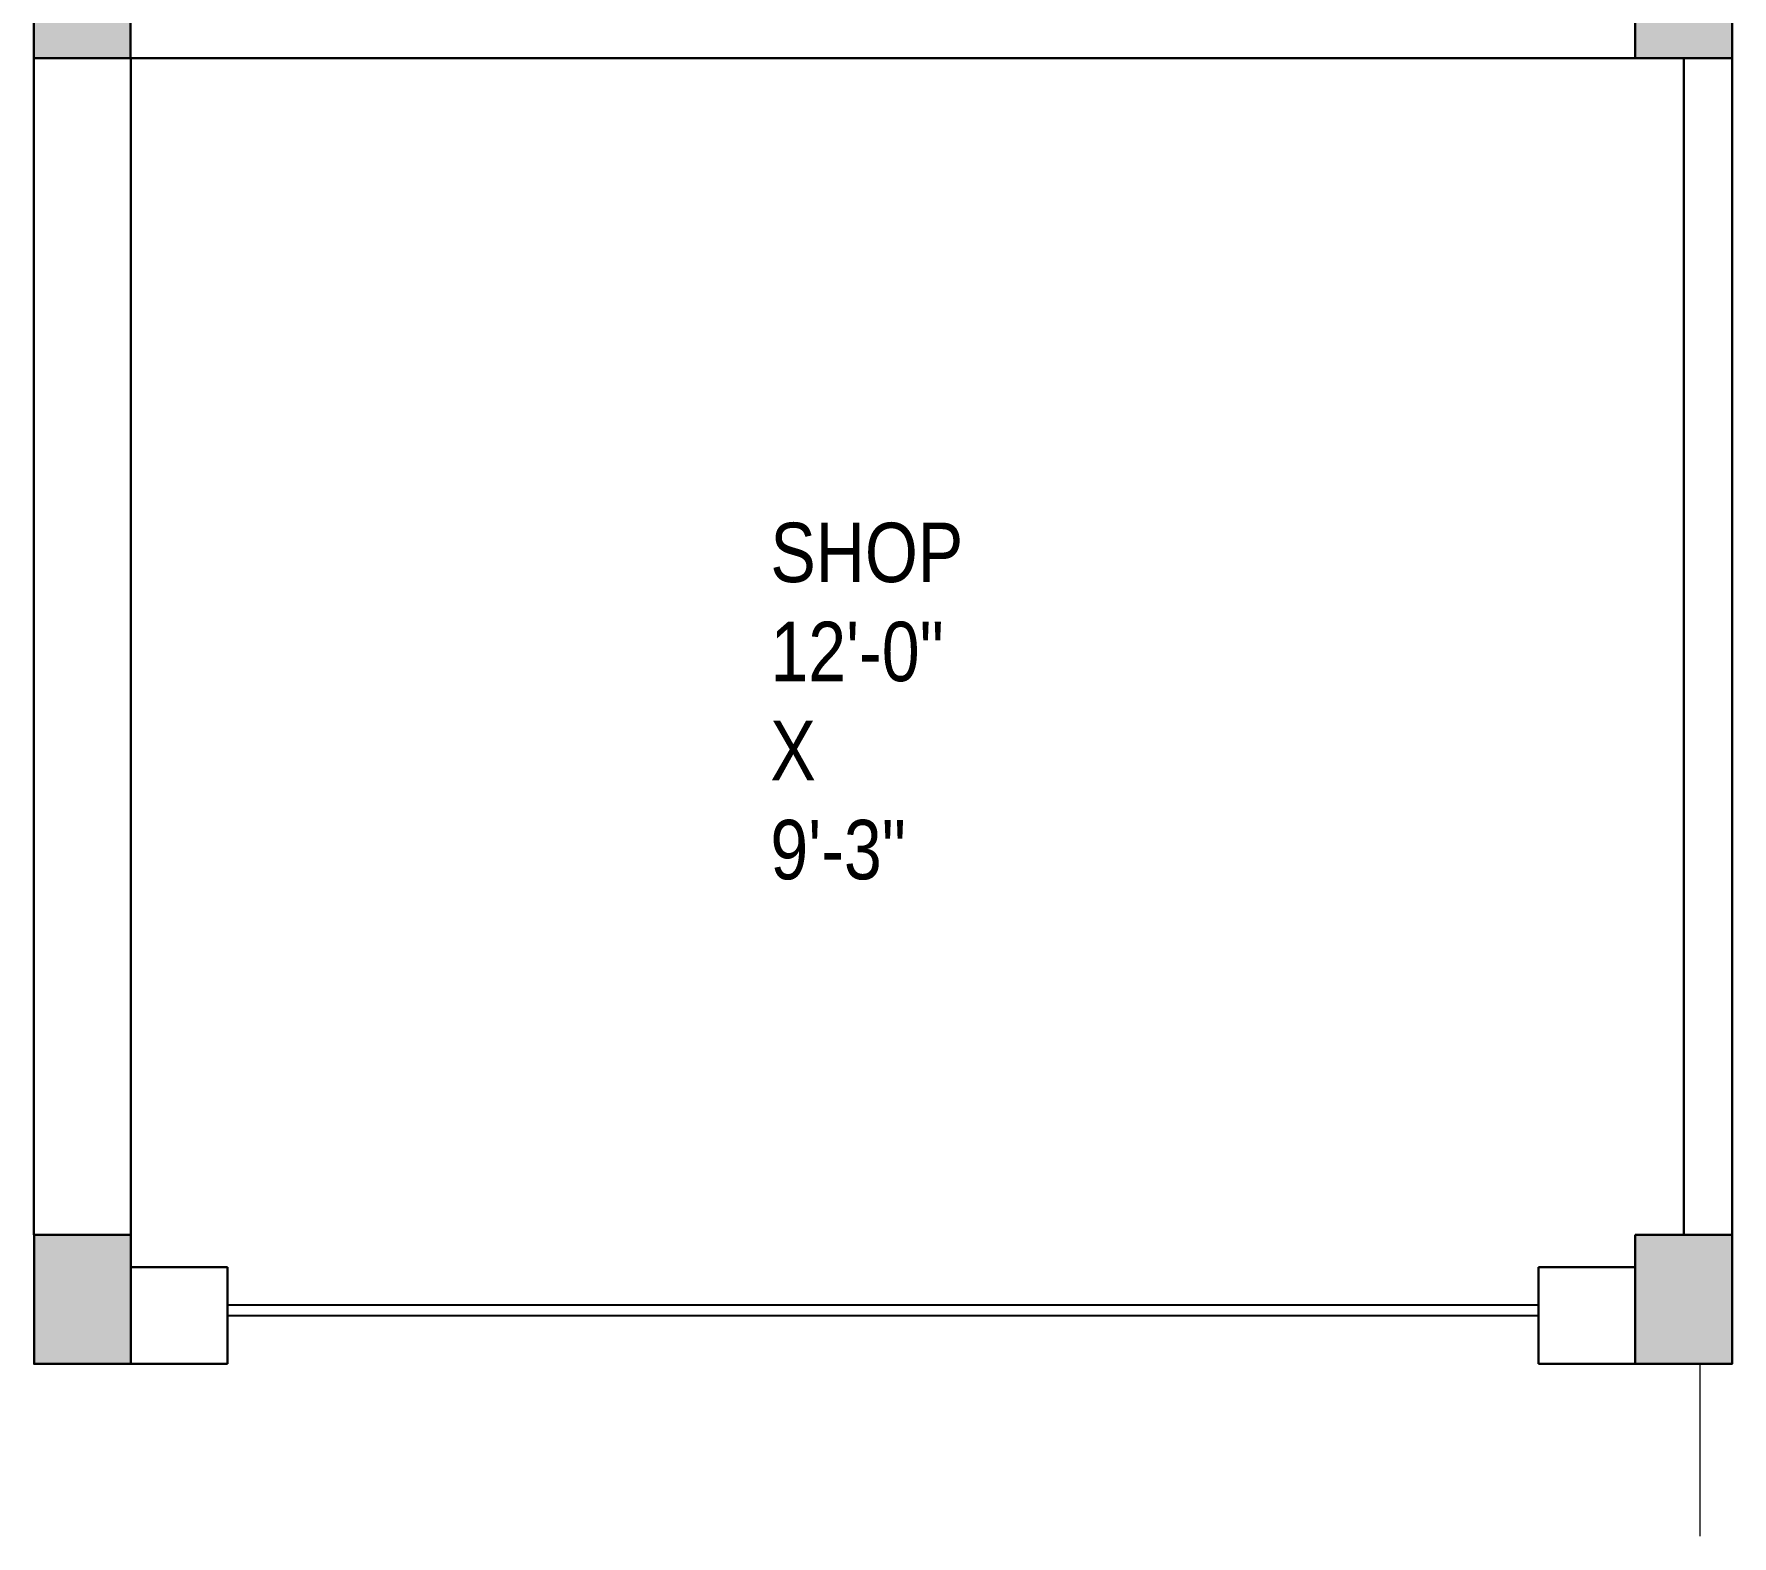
# Model space of a CAD drawing. Extents: x -454308 to 890911, y -14103 to 1343694.
# Drawn here: x 208720.1 to 208878.1, y 656456.5 to 656596.2 of the extents above; entities that cross this region are included whole.
import ezdxf

# ---------------------------------------------------------------- set-up
doc = ezdxf.new("R2010")
doc.units = 0
doc.header["$MEASUREMENT"] = 0
for name, color, linetype, lineweight in [('A-Wall', 7, 'Continuous', 30), ('col', 232, 'Continuous', 30), ('dim', 111, 'Continuous', 9), ('Hatch Gris Claro', 9, 'Continuous', 9), ('TXT', 42, 'Continuous', 25)]:
    doc.layers.add(name, color=color, linetype=linetype, lineweight=lineweight)
doc.layers.add('ELE', color=7, linetype='Continuous')
doc.layers.add('WIN', color=4, linetype='Continuous')
doc.styles.get("Standard").update_dxf_attribs({"font": 'stylu.ttf', "height": 7})

# ---------------------------------------------------------------- blocks, each defined once
blk = doc.blocks.new('colummn')
at = {"layer": 'Hatch Gris Claro'}
blk.add_hatch(color=256, dxfattribs=at).paths.add_polyline_path([(154558.64, 675547.17), (154567.64, 675547.17), (154567.64, 675559.17), (154558.64, 675559.17)])
at = {"layer": 'col'}
blk.add_lwpolyline([(154558.64, 675547.17), (154567.64, 675547.17), (154567.64, 675559.17), (154558.64, 675559.17), (154558.64, 675547.17)], dxfattribs=at)
blk = doc.blocks.new('RERWRER')
at = {"layer": 'col', "rotation": 179.9999999999999}
blk.add_blockref('colummn', (317749.13, 1348522.83), dxfattribs=at)
at = {"layer": 'col'}
for p in [(8771.83, -2583.51), (8622.84, -2705.01)]:
    blk.add_blockref('colummn', p, dxfattribs=at)

msp = doc.modelspace()

# ---------------------------------------------------------------- linework, layer by layer
at = {"layer": 'A-Wall'}
for p, q in [((208878.135, 656675.469), (208878.135, 656484.482)), ((208720.147, 656484.482), (208720.147, 656628.722)), ((208729.147, 656484.482), (208729.147, 656593.975)), ((208873.635, 656593.975), (208729.147, 656593.975)), ((208873.635, 656593.975), (208873.635, 656484.482)), ((208729.147, 656481.482), (208738.147, 656481.482)), ((208738.147, 656481.482), (208738.147, 656472.482)), ((208860.135, 656481.482), (208869.135, 656481.482)), ((208860.135, 656481.482), (208860.135, 656472.482)), ((208729.147, 656472.482), (208738.147, 656472.482)), ((208860.135, 656472.482), (208869.135, 656472.482))]:
    msp.add_line(p, q, dxfattribs=at)
at = {"layer": 'dim'}
msp.add_line((208875.135, 656472.482), (208875.135, 656456.471), dxfattribs=at)
at = {"layer": 'WIN'}
for p, q in [((208738.147, 656477.982), (208860.135, 656477.982)), ((208738.147, 656476.982), (208860.135, 656476.982))]:
    msp.add_line(p, q, dxfattribs=at)

# ---------------------------------------------------------------- block references
at = {"layer": 'col', "xscale": -1, "rotation": 180}
msp.add_blockref('RERWRER', (45538.662, 1329448.141), dxfattribs=at)
at = {"layer": 'ELE', "xscale": -1, "rotation": 180}
msp.add_blockref('colummn', (54310.493, 1332153.147), dxfattribs=at)

# ---------------------------------------------------------------- texts
at = {"layer": 'TXT', "lineweight": 25, "insert": (208788.661, 656550.752), "char_height": 5.52888, "width": 0.19631, "attachment_point": 1}
msp.add_mtext('{\\fArial Narrow|b0|i0|c0|p34;    SHOP\\P12\'-0" X 9\'-3"}', dxfattribs=at)

doc.saveas('drawing.dxf')
